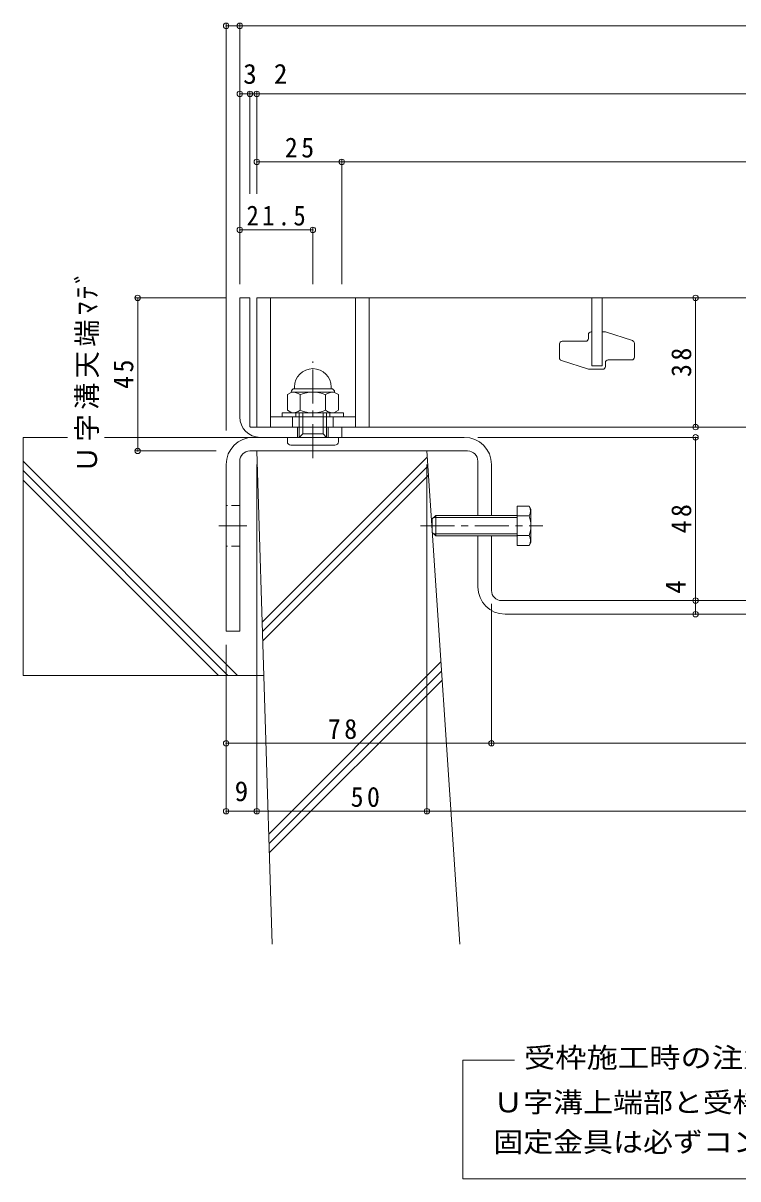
# Model space of a CAD drawing. Units: millimetres on the paper, enlarged 10 times, with parts at other scales. Extents: x -2184 to 2307, y -1959 to 1524.
# Drawn here: x -2184 to -1134, y -1496 to 203 of the extents above; entities that cross this region are included whole.
import ezdxf
from ezdxf.enums import TextEntityAlignment as Align

# ---------------------------------------------------------------- set-up
doc = ezdxf.new("R2010")
doc.units = ezdxf.units.MM
doc.header["$LTSCALE"] = 10
doc.header["$PDMODE"] = 32
doc.header["$PDSIZE"] = 8
doc.linetypes.add('CHAIN1', pattern=[8, 5, -1, 1, -1])
doc.linetypes.add('DASHED1', pattern=[1.8, 1.2, -0.6])
for name, color, linetype, lineweight in [('D-1_躯体', 2, 'Continuous', 9), ('D-2_仕上', 3, 'Continuous', 9), ('D-4_文字', 7, 'Continuous', 9), ('D-5_建具', 7, 'Continuous', 9), ('D-6_間仕切', 6, 'Continuous', 5), ('D-8_ハッチ', 3, 'Continuous', 9), ('D-A_インテリア', 2, 'Continuous', 9), ('D-B_衛生陶器', 2, 'Continuous', 9)]:
    doc.layers.add(name, color=color, linetype=linetype, lineweight=lineweight)
doc.styles.add('ＭＳ ゴシック', font='')
doc.styles.get('ＭＳ ゴシック').set_extended_font_data('MS Gothic')

msp = doc.modelspace()

# ---------------------------------------------------------------- linework, layer by layer
at = {"layer": 'D-1_躯体'}
for p, q in [((-1865.69, -201.07), (-1865.69, -376.07)), ((-1850.69, -201.07), (-1865.69, -201.07)), ((-1850.69, -390.07), (-1850.69, -201.07)), ((-1780.69, -406.07), (-1780.69, -391.07)), ((-1735.69, -406.07), (-1735.69, -391.07))]:
    msp.add_line(p, q, dxfattribs=at)
msp.add_lwpolyline([(-1835.69, -406.07), (-1715.69, -406.07), (-1715.69, -391.07), (-1849.69, -391.07)], dxfattribs=at)
for centre, radius in [((-1835.69, -376.07), 30), ((-1849.69, -390.07), 1)]:
    msp.add_arc(centre, radius, 180, 270, dxfattribs=at)
at = {"layer": 'D-2_仕上'}
for p, q in [((-1840.69, -391.07), (-1840.69, -201.07)), ((-1820.69, -391.07), (-1820.69, -201.07)), ((-1695.69, -391.07), (-1695.69, -201.07)), ((-1675.69, -391.07), (-1675.69, -201.07)), ((-1348.19, -301.07), (-1348.19, -201.07)), ((-1333.19, -201.07), (-1333.19, -301.07)), ((-1349.19, -251.07), (-1348.19, -251.07)), ((-1333.19, -251.07), (-1328.19, -251.07)), ((-1328.19, -251.07), (-1288.46, -263.92)), ((-1395.69, -289.41), (-1395.69, -268.82)), ((-1391.69, -264.82), (-1357.19, -264.82)), ((-1353.19, -255.07), (-1353.19, -260.82)), ((-1285.69, -267.73), (-1285.69, -288.32)), ((-1353.19, -306.07), (-1392.92, -293.21)), ((-1348.19, -301.07), (-1333.19, -301.07)), ((-1328.19, -296.32), (-1328.19, -302.07)), ((-1324.19, -292.32), (-1289.69, -292.32)), ((-1332.19, -306.07), (-1353.19, -306.07)), ((-1820.69, -376.07), (-1695.69, -376.07)), ((-1788.19, -391.07), (-1788.19, -376.07)), ((-1728.19, -391.07), (-1728.19, -376.07)), ((-1840.69, -391.07), (159.31, -391.07))]:
    msp.add_line(p, q, dxfattribs=at)
msp.add_lwpolyline([(-1840.69, -201.07), (159.31, -201.07), (159.31, -391.07)], dxfattribs=at)
for centre, start, end in [((-1349.19, -255.07), 90, 180), ((-1391.69, -268.82), 90, 180), ((-1357.19, -260.82), 270, 360), ((-1289.69, -267.73), 0, 72.07208), ((-1289.69, -288.32), 270, 0), ((-1391.69, -289.41), 180, 252.07208), ((-1332.19, -302.07), 270, 0), ((-1324.19, -296.32), 90, 180)]:
    msp.add_arc(centre, 4, start, end, dxfattribs=at)
at = {"layer": 'D-4_文字'}
for p, q in [((-1885.69, 201.93), (-1885.69, -396.07)), ((-1885.69, 198.93), (-1865.69, 198.93)), ((-1865.69, 201.93), (-1865.69, -181.07)), ((-1865.69, 198.93), (184.31, 198.93)), ((-1865.69, 98.93), (-1850.69, 98.93)), ((-1850.69, 101.93), (-1850.69, -48.24)), ((-1850.69, 98.93), (-1840.69, 98.93)), ((-1840.69, 101.93), (-1840.69, -48.24)), ((-1840.69, 98.93), (159.31, 98.93)), ((-1715.69, 1.93), (-1715.69, -181.07)), ((-1840.69, -1.07), (-1715.69, -1.07)), ((-1715.69, -1.07), (34.31, -1.07)), ((-1865.69, -101.07), (-1758.19, -101.07)), ((-1758.19, -98.07), (-1758.19, -181.07)), ((-2018.69, -201.07), (-1885.69, -201.07)), ((-2015.69, -201.07), (-2015.69, -426.07)), ((-1195.69, -201.07), (-1195.69, -391.07)), ((-1192.69, -406.07), (-1515.69, -406.07)), ((-1195.69, -406.07), (-1195.69, -646.07)), ((-2018.69, -426.07), (-1900.33, -426.07)), ((-1840.69, -958.74), (-1840.69, -446.07)), ((-1590.69, -958.74), (-1590.69, -446.07)), ((-1495.69, -858.85), (-1495.69, -651.07)), ((-1195.69, -646.07), (-1195.69, -666.07)), ((-1885.69, -958.74), (-1885.69, -711.07)), ((-1885.69, -855.85), (-1495.69, -855.85)), ((-1495.69, -855.85), (-185.69, -855.85)), ((-1885.69, -955.74), (-1840.69, -955.74)), ((-1840.69, -955.74), (-1590.69, -955.74)), ((-1590.69, -955.74), (-90.69, -955.74))]:
    msp.add_line(p, q, dxfattribs=at)
for p in [(-1885.69, 198.93), (-1865.69, 198.93), (-1865.69, 98.93), (-1850.69, 98.93), (-1840.69, 98.93), (-1840.69, -1.07), (-1715.69, -1.07), (-1865.69, -101.07), (-1758.19, -101.07), (-2015.69, -201.07), (-1195.69, -201.07), (-1195.69, -391.07), (-1195.69, -406.07), (-2015.69, -426.07), (-1195.69, -646.07), (-1195.69, -666.07), (-1885.69, -855.85), (-1495.69, -855.85), (-1885.69, -955.74), (-1840.69, -955.74), (-1590.69, -955.74)]:
    msp.add_point(p, dxfattribs=at)
at = {"layer": 'D-5_建具'}
for p, q in [((-1537.98, -1321.69), (-1461.9, -1321.69)), ((-1537.98, -1496.3), (-1537.98, -1321.69)), ((-143.4, -1496.3), (-1537.98, -1496.3))]:
    msp.add_line(p, q, dxfattribs=at)
at = {"layer": 'D-6_間仕切'}
for p, q in [((-2184.09, -406.07), (-2184.09, -756.07)), ((-2118.78, -406.07), (-2184.09, -406.07)), ((-1845.74, -406.07), (-2064.55, -406.07)), ((-1868.88, -756.07), (-2184.09, -440.86)), ((-1840.69, -426.07), (-1590.69, -426.07)), ((-1840.69, -426.07), (-1818.03, -1151.07)), ((-1832.83, -677.71), (-1590.09, -434.98)), ((-1542.36, -1151.07), (-1590.69, -426.07)), ((-1883.02, -756.07), (-2184.09, -455)), ((-1832.4, -691.42), (-1589.21, -448.24)), ((-1897.16, -756.07), (-2184.09, -469.14)), ((-1831.97, -705.14), (-1588.33, -461.49)), ((-1823.08, -989.43), (-1570, -736.35)), ((-1830.38, -756.07), (-2184.09, -756.07)), ((-1822.66, -1003.15), (-1569.12, -749.61)), ((-1822.23, -1016.86), (-1568.24, -762.87))]:
    msp.add_line(p, q, dxfattribs=at)
at = {"layer": 'D-8_ハッチ'}
for p, q in [((-1845.69, -406.07), (-1535.69, -406.07)), ((-1865.69, -691.07), (-1865.69, -441.07)), ((-1850.69, -426.07), (-1530.69, -426.07)), ((-1515.69, -441.07), (-1515.69, -521.07)), ((-1885.69, -691.07), (-1885.69, -446.07)), ((-1495.69, -446.07), (-1495.69, -521.07)), ((-1515.69, -551.07), (-1515.69, -626.07)), ((-1495.69, -551.07), (-1495.69, -631.07)), ((-1480.69, -646.07), (-200.69, -646.07)), ((-1475.69, -666.07), (-205.69, -666.07)), ((-1885.69, -691.07), (-1865.69, -691.07))]:
    msp.add_line(p, q, dxfattribs=at)
at = {"layer": 'D-8_ハッチ', "linetype": 'DASHED1'}
for p, q in [((-1865.69, -506.07), (-1885.69, -506.07)), ((-1865.69, -566.07), (-1885.69, -566.07))]:
    msp.add_line(p, q, dxfattribs=at)
at = {"layer": 'D-8_ハッチ', "color": 7, "linetype": 'CHAIN1'}
msp.add_line((-1896.4, -536.07), (-1855.12, -536.07), dxfattribs=at)
at = {"layer": 'D-8_ハッチ'}
for centre, radius, start, end in [((-1845.69, -446.07), 40, 90, 180), ((-1535.69, -446.07), 40, 0, 90), ((-1850.69, -441.07), 15, 90, 180), ((-1530.69, -441.07), 15, 0, 90), ((-1475.69, -626.07), 40, 180, 270), ((-1480.69, -631.07), 15, 180, 270)]:
    msp.add_arc(centre, radius, start, end, dxfattribs=at)
at = {"layer": 'D-A_インテリア'}
for p, q in [((-1457.69, -507.2), (-1440.21, -507.2)), ((-1457.69, -507.2), (-1457.69, -564.94)), ((-1440.21, -507.2), (-1437.69, -511.57)), ((-1577.69, -521.07), (-1582.69, -526.07)), ((-1582.69, -526.07), (-1582.69, -546.07)), ((-1457.69, -524.07), (-1580.69, -524.07)), ((-1577.69, -521.07), (-1577.69, -551.07)), ((-1457.69, -521.07), (-1577.69, -521.07)), ((-1457.69, -521.63), (-1440.21, -521.63)), ((-1437.69, -511.57), (-1437.69, -560.57)), ((-1577.69, -551.07), (-1582.69, -546.07)), ((-1457.69, -548.07), (-1580.69, -548.07)), ((-1457.69, -551.07), (-1577.69, -551.07)), ((-1457.69, -550.5), (-1440.21, -550.5)), ((-1440.21, -564.94), (-1437.69, -560.57)), ((-1457.69, -564.94), (-1440.21, -564.94))]:
    msp.add_line(p, q, dxfattribs=at)
at = {"layer": 'D-A_インテリア', "color": 7, "linetype": 'CHAIN1'}
msp.add_line((-1600.19, -536.07), (-1420.19, -536.07), dxfattribs=at)
at = {"layer": 'D-A_インテリア'}
for centre, radius, start, end in [((-1452.71, -514.42), 14.43, 330.00001, 29.99999), ((-1480.26, -536.07), 42.57, 340.18087, 19.81913), ((-1452.71, -557.72), 14.43, 330.00001, 29.99999)]:
    msp.add_arc(centre, radius, start, end, dxfattribs=at)
at = {"layer": 'D-B_衛生陶器', "color": 7, "linetype": 'CHAIN1'}
msp.add_line((-1758.19, -436.48), (-1758.19, -294.44), dxfattribs=at)
at = {"layer": 'D-B_衛生陶器'}
for p, q in [((-1789.2, -339.57), (-1795.72, -343.33)), ((-1790.19, -339.57), (-1790.19, -340.14)), ((-1727.18, -339.57), (-1789.2, -339.57)), ((-1785.19, -334.57), (-1785.19, -332.07)), ((-1731.19, -334.57), (-1785.19, -334.57)), ((-1731.19, -334.57), (-1731.19, -332.07)), ((-1727.18, -339.57), (-1720.66, -343.33)), ((-1726.19, -339.57), (-1726.19, -340.14)), ((-1795.72, -343.33), (-1795.72, -366.31)), ((-1776.95, -343.33), (-1776.95, -366.31)), ((-1739.42, -343.33), (-1739.42, -366.31)), ((-1720.66, -343.33), (-1720.66, -366.31)), ((-1803.19, -370.07), (-1713.19, -370.07)), ((-1789.2, -370.07), (-1795.72, -366.31)), ((-1783.19, -370.07), (-1783.19, -376.07)), ((-1778.19, -406.07), (-1778.19, -370.07)), ((-1773.19, -401.07), (-1773.19, -370.07)), ((-1743.19, -401.07), (-1743.19, -370.07)), ((-1738.19, -406.07), (-1738.19, -370.07)), ((-1733.19, -370.07), (-1733.19, -376.07)), ((-1727.18, -370.07), (-1720.66, -366.31)), ((-1795.69, -412.57), (-1795.69, -406.07)), ((-1778.19, -406.07), (-1773.19, -401.07)), ((-1773.19, -401.07), (-1743.19, -401.07)), ((-1738.19, -406.07), (-1743.19, -401.07)), ((-1720.69, -412.57), (-1720.69, -406.07)), ((-1790.69, -417.57), (-1725.69, -417.57))]:
    msp.add_line(p, q, dxfattribs=at)
msp.add_lwpolyline([(-1713.19, -370.07), (-1713.19, -376.07), (-1803.19, -376.07), (-1803.19, -370.07)], dxfattribs=at)
for centre, radius, start, end in [((-1758.19, -332.07), 27, 0, 180), ((-1785.19, -339.57), 5, 90, 180), ((-1789.2, -361.38), 21.82, 55.84651, 90.00017), ((-1758.19, -388.24), 48.67, 67.32404, 112.67596), ((-1727.18, -361.38), 21.82, 89.99983, 124.15349), ((-1731.19, -339.57), 5, 0, 90), ((-1789.2, -348.25), 21.82, 269.99983, 304.15349), ((-1758.19, -321.4), 48.67, 247.32404, 292.67596), ((-1727.18, -348.25), 21.82, 235.84651, 270.00017), ((-1790.69, -412.57), 5, 180, 270), ((-1725.69, -412.57), 5, 270, 0)]:
    msp.add_arc(centre, radius, start, end, dxfattribs=at)

# ---------------------------------------------------------------- texts
at = {"layer": 'D-4_文字', "color": 2, "style": 'ＭＳ ゴシック'}
for s, p in [('3', (-1860.59, 104.93)), ('2', (-1815.52, 104.93)), ('9', (-1873.19, -949.74))]:
    msp.add_text(s, height=29.33, dxfattribs=at).set_placement(p, align=Align.BOTTOM_LEFT)
msp.add_text('4', height=29.33, rotation=90, dxfattribs=at).set_placement((-1201.69, -636.07), align=Align.BOTTOM_LEFT)
at = {"layer": 'D-4_文字', "color": 2, "char_height": 29.33, "attachment_point": 7, "style": 'ＭＳ ゴシック'}
for s, insert in [('\\T1.27;\\W0.95;25', (-1799.44, 4.93)), ('\\T1.28;\\W0.9;21.5', (-1855.69, -95.07)), ('\\T1.27;\\W0.95;78', (-1736.18, -849.85)), ('\\T1.27;\\W0.95;50', (-1702.7, -949.74))]:
    msp.add_mtext(s, dxfattribs=dict(at, insert=insert))
at = {"layer": 'D-4_文字', "color": 2, "char_height": 29.33, "attachment_point": 7, "rotation": 90, "style": 'ＭＳ ゴシック'}
for s, insert in [('\\T1.16;Ｕ字溝天端ﾏﾃﾞ', (-2072.31, -458.57)), ('\\T1.27;\\W0.95;38', (-1201.69, -317.32)), ('\\T1.27;\\W0.95;45', (-2021.69, -334.82)), ('\\T1.27;\\W0.95;48', (-1201.69, -547.32))]:
    msp.add_mtext(s, dxfattribs=dict(at, insert=insert))
at = {"layer": 'D-5_建具', "color": 2, "style": 'ＭＳ ゴシック'}
for s, width, p in [('受枠施工時の注意事項', 1.15, (-1448.01, -1341.53)), ('Ｕ字溝上端部と受枠下部とのすきまはモルタル等で埋めて下さい。', 1.1, (-1493.01, -1407.23)), ('固定金具は必ずコンクリート等で固定して下さい。', 1.1, (-1493.01, -1465.54))]:
    msp.add_text(s, height=29.33, dxfattribs=dict(at, width=width)).set_placement(p, align=Align.BOTTOM_LEFT)

doc.saveas('drawing.dxf')
